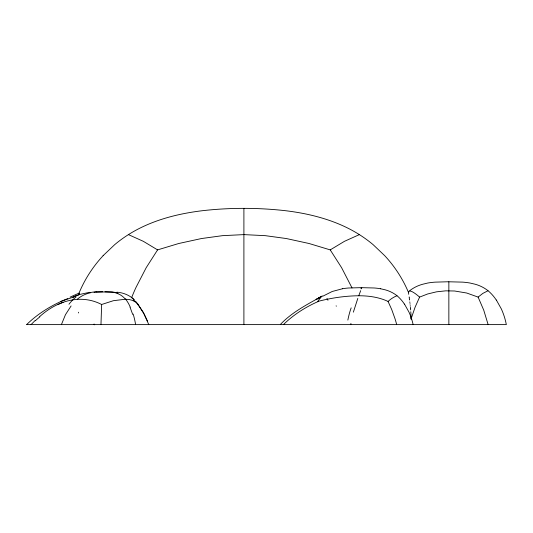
<?xml version="1.0" encoding="UTF-8"?>
<svg xmlns="http://www.w3.org/2000/svg" width="533" height="533" viewBox="0 0 533 533"><rect width="100%" height="100%" fill="white"/><g stroke="black" fill="none" stroke-linecap="round" stroke-linejoin="round"><path stroke-width="0.8" d="M100.97 324.61L101.65 304.49L113.376 300.705L125.328 299.233L129.106 299.499L132.364 300.352L135.329 301.945L137.88 304.183L144.103 314.104L148.794 324.61M350.761 324.61L350.941 323.404M353.366 312.158L357.81 298.4M411.196 318.561L415.087 307.208L419.598 297.094L427.693 293.963L436.48 291.837L445.735 290.838L454.569 290.998L466.695 293.017L478.108 297.094L483.744 310.166L488.128 324.61M61.402 324.61L65.472 314.663L71.102 305.942M361.354 288.739L361.707 287.707L361.72 288.073M360.668 290.652L358.782 295.762C345.444 295.882 332.146 297.847 319.214 301.072C306.162 306.648 293.723 314.497 283.563 324.47M317.761 301.458L320.22 297.84L322.392 295.928M352.02 287.913L341.593 267.673L330.227 249.89L309.047 243.501L286.341 238.544L265.341 235.666L243.901 234.613L222.461 235.666L201.461 238.544L178.755 243.501L157.575 249.89L146.209 267.673L135.982 287.467A179.828 137.967 90 0 0 131.764 297.301M31.061 324.61L35.125 320.506M26.777 324.47C37.856 313.611 51.468 305.362 65.746 299.373M103.122 255.647L114.748 244.6A127.061 127.061 0 0 1 128.433 234.613A127.194 127.194 0 0 1 130.718 233.207C146.635 223.607 164.484 217.577 182.632 213.873A248.458 248.458 0 0 1 203.26 210.608C230.229 207.597 257.566 207.623 284.549 210.595A248.458 248.458 0 0 1 305.169 213.853C323.318 217.597 341.167 223.6 357.083 233.207A127.194 127.194 0 0 1 359.369 234.613A127.061 127.061 0 0 1 373.053 244.6L384.679 255.647A125.155 125.155 0 0 1 408.305 291.991M280.545 324.297C292.051 312.198 307.135 304.496 321.526 296.435L316.096 299.499L321.852 296.195M358.782 295.762C368.763 295.755 378.963 297.161 388.064 301.458C390.636 299.033 393.647 297.048 396.952 295.762M478.108 297.094L482.831 293.403L487.981 290.771M39.649 316.649C56.465 301.225 80.23 293.416 101.65 304.49M319.08 298.846L319.673 298.4M319.967 298.187L320.566 297.754M330.227 249.89L344.451 241.329L359.369 234.613M322.951 296.135L332.219 291.484L342.359 288.786M58.084 304.456L62.121 302.691M60.795 301.458L72.608 297.354M70.063 297.141L79.077 293.09M79.584 294.476L72.994 297.021L79.584 294.476L89.584 292.304M62.634 302.504L63.154 302.311M65.932 299.299L66.898 298.966M67.491 298.766L67.884 298.633M73.421 297.161L74.227 296.974M90.437 292.797L89.204 293.097A27.563 18.275 -51.9 0 0 77.425 299.04M96.413 291.944L112.43 292.051A60.729 45.585 -90 0 1 116.987 292.784L117.373 292.89M102.749 291.751L95.84 292.091A66.498 43.846 -85.6 0 0 94.021 292.357M26.657 324.61L506.343 324.61L505.657 321.466A70.463 70.463 0 0 0 501.366 308.973L496.356 300.032M104.928 291.751L111.404 292.051A59.909 39.555 87.5 0 1 115.414 292.777L117.94 293.65M116.907 292.177C123.33 292.69 129.606 295.162 134.209 299.746L131.971 297.834M380.695 288.786L385.379 289.872A33.246 33.246 0 0 1 397.005 295.695A38.876 38.876 0 0 1 404.44 304.136M128.433 234.613L143.35 241.329L157.575 249.89M133.543 300.126L136.075 301.825L138.154 304.49M419.598 297.094C417.332 295.155 407.212 286.388 408.691 294.283M137.254 304.037L138.7 305.602M138.833 305.755L143.257 312.245L147.488 321.079M404.494 304.103L408.991 312.158A63.447 63.447 0 0 1 412.855 323.404L413.148 324.61M79.37 293.357L79.564 293.743M388.064 301.458L391.728 309.553L395.02 318.767A87.399 61.801 -90 0 1 396.652 324.47M130.039 307.188L132.67 314.363M409.251 297.8L409.411 298.886M409.457 299.26L409.564 300.019M409.81 301.905L409.89 302.564M79.117 293.956L79.057 293.423M410.01 303.563L410.084 304.23M410.237 305.622L410.303 306.248M410.41 307.328L410.497 308.294M410.537 308.687L410.643 309.92M410.79 311.778L411.083 316.389M411.203 318.814L411.236 319.567M448.853 281.81L448.853 324.61M243.901 208.41L243.901 324.61M93.901 324.384A46.184 39.629 87.5 0 1 94.094 324.004M342.353 288.746A71.435 69.71 -0.3 0 1 348.615 288L361.127 287.653L374.126 287.98A65.786 65.786 0 0 1 380.695 288.773M336.07 305.915A56.065 7.176 31.3 0 1 336.503 306.109M327.975 300.272A60.909 9.481 42.8 0 1 326.929 298.46M361.134 288.093A46.797 1.972 -72.6 0 1 361.028 288.873M90.483 292.544A56.631 37.903 -52.8 0 1 96.46 291.778M68.964 304.243A34.612 28.809 -55.5 0 1 76.106 296.941M117.933 293.703A29.655 19.574 87.4 0 1 125.368 299.153M125.475 298.973A34.572 23.272 88.5 0 1 130.212 307.028M79.031 293.09A125.108 125.108 0 0 1 103.149 255.667M78.544 312.231A31.56 1.839 85.5 0 1 78.618 312.964M409.67 290.698A36.924 36.924 0 0 1 422.596 284.269L427.779 283.023A73.061 73.061 0 0 1 435.081 282.144L448.193 281.764L462.631 282.13A73.061 73.061 0 0 1 469.933 283.01L475.13 284.222A36.924 36.924 0 0 1 488.041 290.698A43.173 43.173 0 0 1 496.303 300.066M410.843 317.048A69.563 12.426 -87.2 0 1 410.923 318.754M409.164 296.934A40.515 2.485 86 0 1 409.244 297.447M94.541 324.817A46.184 38.929 89.8 0 1 94.721 324.444M133.177 314.057A60.655 42.933 -89.9 0 1 135.569 324.43M347.856 320.086A54.159 23.272 89.7 0 1 351.167 307.854M35.298 320.766A93.648 80.243 -82.9 0 1 39.802 316.915"/></g></svg>
